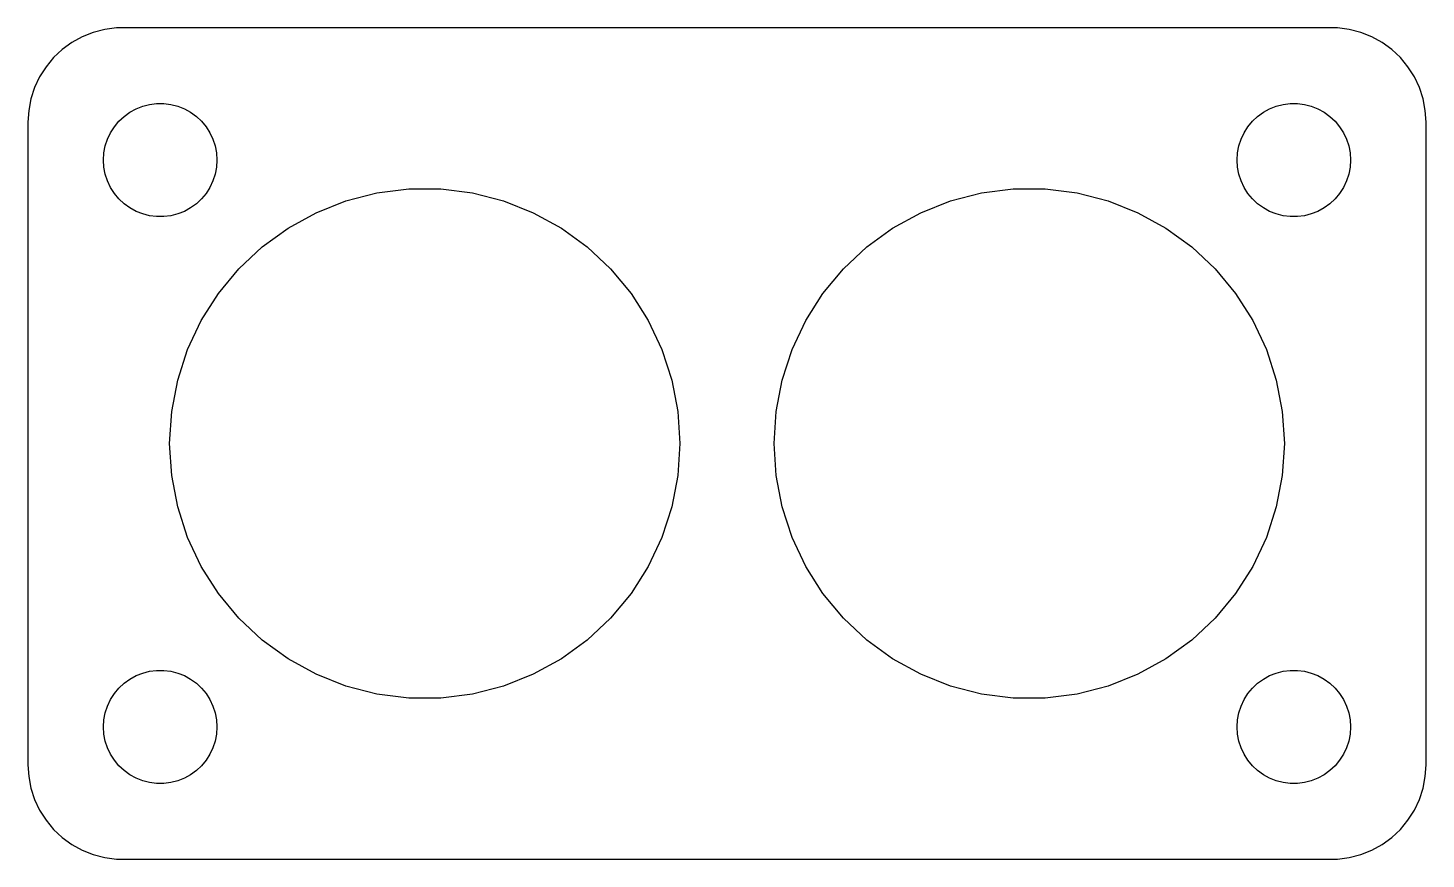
# Model space of a CAD drawing. Header units: metres. Extents: x -37 to 37, y -22 to 22.
import ezdxf

# ---------------------------------------------------------------- set-up
doc = ezdxf.new("R2010")
doc.units = ezdxf.units.M

msp = doc.modelspace()

# ---------------------------------------------------------------- linework, layer by layer
for p, q in [((-34.1289, 21.5241), (-34.6791, 21.2216)), ((-33.5451, 21.7553), (-34.1289, 21.5241)), ((-32.9369, 21.9114), (-33.5451, 21.7553)), ((-32.3139, 21.9901), (-32.9369, 21.9114)), ((32.3139, 21.9901), (-32.3139, 21.9901)), ((32.9369, 21.9114), (32.3139, 21.9901)), ((33.5451, 21.7553), (32.9369, 21.9114)), ((34.1289, 21.5241), (33.5451, 21.7553)), ((34.6791, 21.2216), (34.1289, 21.5241)), ((-35.1871, 20.8526), (-35.6448, 20.4227)), ((-34.6791, 21.2216), (-35.1871, 20.8526)), ((35.1871, 20.8526), (34.6791, 21.2216)), ((35.6448, 20.4227), (35.1871, 20.8526)), ((-35.6448, 20.4227), (-36.0451, 19.9389)), ((36.0451, 19.9389), (35.6448, 20.4227)), ((-36.3815, 19.4088), (-36.6489, 18.8406)), ((-36.0451, 19.9389), (-36.3815, 19.4088)), ((36.3815, 19.4088), (36.0451, 19.9389)), ((36.6489, 18.8406), (36.3815, 19.4088)), ((-36.6489, 18.8406), (-36.8429, 18.2434)), ((36.8429, 18.2434), (36.6489, 18.8406)), ((-36.8429, 18.2434), (-36.9606, 17.6267)), ((-31.2773, 17.7145), (-30.927, 17.8532)), ((-30.927, 17.8532), (-30.5621, 17.9469)), ((-30.5621, 17.9469), (-30.1884, 17.9941)), ((-30.1884, 17.9941), (-29.8116, 17.9941)), ((-29.8116, 17.9941), (-29.4379, 17.9469)), ((-29.4379, 17.9469), (-29.0729, 17.8532)), ((-29.0729, 17.8532), (-28.7227, 17.7145)), ((28.7227, 17.7145), (29.0729, 17.8532)), ((29.0729, 17.8532), (29.4379, 17.9469)), ((29.4379, 17.9469), (29.8116, 17.9941)), ((29.8116, 17.9941), (30.1884, 17.9941)), ((30.1884, 17.9941), (30.5621, 17.9469)), ((30.5621, 17.9469), (30.927, 17.8532)), ((30.927, 17.8532), (31.2773, 17.7145)), ((36.9606, 17.6267), (36.8429, 18.2434)), ((-36.9606, 17.6267), (-37, 17)), ((-32.427, 16.7634), (-32.1869, 17.0536)), ((-32.1869, 17.0536), (-31.9123, 17.3115)), ((-31.9123, 17.3115), (-31.6075, 17.533)), ((-31.6075, 17.533), (-31.2773, 17.7145)), ((-28.7227, 17.7145), (-28.3925, 17.533)), ((-28.3925, 17.533), (-28.0877, 17.3115)), ((-28.0877, 17.3115), (-27.8131, 17.0536)), ((-27.8131, 17.0536), (-27.5729, 16.7634)), ((27.5729, 16.7634), (27.8131, 17.0536)), ((27.8131, 17.0536), (28.0877, 17.3115)), ((28.0877, 17.3115), (28.3925, 17.533)), ((28.3925, 17.533), (28.7227, 17.7145)), ((31.2773, 17.7145), (31.6075, 17.533)), ((31.6075, 17.533), (31.9123, 17.3115)), ((31.9123, 17.3115), (32.1869, 17.0536)), ((32.1869, 17.0536), (32.427, 16.7634)), ((37, 17), (36.9606, 17.6267)), ((-37, 17), (-37, -17)), ((-32.7893, 16.1044), (-32.6289, 16.4453)), ((-32.6289, 16.4453), (-32.427, 16.7634)), ((-27.5729, 16.7634), (-27.3711, 16.4453)), ((-27.3711, 16.4453), (-27.2107, 16.1044)), ((27.2107, 16.1044), (27.3711, 16.4453)), ((27.3711, 16.4453), (27.5729, 16.7634)), ((32.427, 16.7634), (32.6289, 16.4453)), ((32.6289, 16.4453), (32.7893, 16.1044)), ((37, -17), (37, 17)), ((-32.9763, 15.376), (-32.9057, 15.7461)), ((-32.9057, 15.7461), (-32.7893, 16.1044)), ((-27.2107, 16.1044), (-27.0942, 15.7461)), ((-27.0942, 15.7461), (-27.0237, 15.376)), ((27.0237, 15.376), (27.0942, 15.7461)), ((27.0942, 15.7461), (27.2107, 16.1044)), ((32.7893, 16.1044), (32.9057, 15.7461)), ((32.9057, 15.7461), (32.9763, 15.376)), ((-33, 15), (-32.9763, 15.376)), ((-32.9763, 14.624), (-33, 15)), ((-27.0237, 15.376), (-27, 15)), ((-27, 15), (-27.0237, 14.624)), ((27, 15), (27.0237, 15.376)), ((27.0237, 14.624), (27, 15)), ((32.9763, 15.376), (33, 15)), ((33, 15), (32.9763, 14.624)), ((-32.9057, 14.2539), (-32.9763, 14.624)), ((-32.7893, 13.8956), (-32.9057, 14.2539)), ((-27.0942, 14.2539), (-27.2107, 13.8956)), ((-27.0237, 14.624), (-27.0942, 14.2539)), ((27.0942, 14.2539), (27.0237, 14.624)), ((27.2107, 13.8956), (27.0942, 14.2539)), ((32.9057, 14.2539), (32.7893, 13.8956)), ((32.9763, 14.624), (32.9057, 14.2539)), ((-32.6289, 13.5547), (-32.7893, 13.8956)), ((-32.427, 13.2366), (-32.6289, 13.5547)), ((-27.3711, 13.5547), (-27.5729, 13.2366)), ((-27.2107, 13.8956), (-27.3711, 13.5547)), ((-18.5296, 13.2609), (-16.8477, 13.4734)), ((-16.8477, 13.4734), (-15.1523, 13.4734)), ((-15.1523, 13.4734), (-13.4704, 13.2609)), ((13.4704, 13.2609), (15.1523, 13.4734)), ((15.1523, 13.4734), (16.8477, 13.4734)), ((16.8477, 13.4734), (18.5296, 13.2609)), ((27.3711, 13.5547), (27.2107, 13.8956)), ((27.5729, 13.2366), (27.3711, 13.5547)), ((32.6289, 13.5547), (32.427, 13.2366)), ((32.7893, 13.8956), (32.6289, 13.5547)), ((-32.1869, 12.9464), (-32.427, 13.2366)), ((-31.9123, 12.6884), (-32.1869, 12.9464)), ((-31.6075, 12.467), (-31.9123, 12.6884)), ((-28.0877, 12.6884), (-28.3925, 12.467)), ((-27.8131, 12.9464), (-28.0877, 12.6884)), ((-27.5729, 13.2366), (-27.8131, 12.9464)), ((-21.748, 12.2152), (-20.1717, 12.8392)), ((-20.1717, 12.8392), (-18.5296, 13.2609)), ((-13.4704, 13.2609), (-11.8283, 12.8392)), ((-11.8283, 12.8392), (-10.252, 12.2152)), ((10.252, 12.2152), (11.8283, 12.8392)), ((11.8283, 12.8392), (13.4704, 13.2609)), ((18.5296, 13.2609), (20.1717, 12.8392)), ((20.1717, 12.8392), (21.748, 12.2152)), ((27.8131, 12.9464), (27.5729, 13.2366)), ((28.0877, 12.6884), (27.8131, 12.9464)), ((28.3925, 12.467), (28.0877, 12.6884)), ((31.9123, 12.6884), (31.6075, 12.467)), ((32.1869, 12.9464), (31.9123, 12.6884)), ((32.427, 13.2366), (32.1869, 12.9464)), ((-31.2773, 12.2855), (-31.6075, 12.467)), ((-30.927, 12.1468), (-31.2773, 12.2855)), ((-30.5621, 12.0531), (-30.927, 12.1468)), ((-30.1884, 12.0059), (-30.5621, 12.0531)), ((-29.8116, 12.0059), (-30.1884, 12.0059)), ((-29.4379, 12.0531), (-29.8116, 12.0059)), ((-29.0729, 12.1468), (-29.4379, 12.0531)), ((-28.7227, 12.2855), (-29.0729, 12.1468)), ((-28.3925, 12.467), (-28.7227, 12.2855)), ((-23.2337, 11.3984), (-21.748, 12.2152)), ((-10.252, 12.2152), (-8.76633, 11.3984)), ((8.76633, 11.3984), (10.252, 12.2152)), ((21.748, 12.2152), (23.2337, 11.3984)), ((28.7227, 12.2855), (28.3925, 12.467)), ((29.0729, 12.1468), (28.7227, 12.2855)), ((29.4379, 12.0531), (29.0729, 12.1468)), ((29.8116, 12.0059), (29.4379, 12.0531)), ((30.1884, 12.0059), (29.8116, 12.0059)), ((30.5621, 12.0531), (30.1884, 12.0059)), ((30.927, 12.1468), (30.5621, 12.0531)), ((31.2773, 12.2855), (30.927, 12.1468)), ((31.6075, 12.467), (31.2773, 12.2855)), ((-24.6052, 10.4019), (-23.2337, 11.3984)), ((-8.76633, 11.3984), (-7.39478, 10.4019)), ((7.39478, 10.4019), (8.76633, 11.3984)), ((23.2337, 11.3984), (24.6052, 10.4019)), ((-25.8411, 9.24138), (-24.6052, 10.4019)), ((-7.39478, 10.4019), (-6.15892, 9.24138)), ((6.15892, 9.24138), (7.39478, 10.4019)), ((24.6052, 10.4019), (25.8411, 9.24138)), ((-26.9217, 7.93509), (-25.8411, 9.24138)), ((-6.15892, 9.24138), (-5.07826, 7.93509)), ((5.07826, 7.93509), (6.15892, 9.24138)), ((25.8411, 9.24138), (26.9217, 7.93509)), ((-27.8301, 6.50366), (-26.9217, 7.93509)), ((-5.07826, 7.93509), (-4.16985, 6.50366)), ((4.16985, 6.50366), (5.07826, 7.93509)), ((26.9217, 7.93509), (27.8301, 6.50366)), ((-28.552, 4.96968), (-27.8301, 6.50366)), ((-4.16985, 6.50366), (-3.44801, 4.96968)), ((3.44801, 4.96968), (4.16985, 6.50366)), ((27.8301, 6.50366), (28.552, 4.96968)), ((-29.0759, 3.3573), (-28.552, 4.96968)), ((-3.44801, 4.96968), (-2.92412, 3.3573)), ((2.92412, 3.3573), (3.44801, 4.96968)), ((28.552, 4.96968), (29.0759, 3.3573)), ((-29.3935, 1.69199), (-29.0759, 3.3573)), ((-2.92412, 3.3573), (-2.60645, 1.69199)), ((2.60645, 1.69199), (2.92412, 3.3573)), ((29.0759, 3.3573), (29.3935, 1.69199)), ((-29.5, 0), (-29.3935, 1.69199)), ((-2.60645, 1.69199), (-2.5, 0)), ((2.5, 0), (2.60645, 1.69199)), ((29.3935, 1.69199), (29.5, 0)), ((-29.3935, -1.69199), (-29.5, 0)), ((-2.5, 0), (-2.60645, -1.69199)), ((2.60645, -1.69199), (2.5, 0)), ((29.5, 0), (29.3935, -1.69199)), ((-29.0759, -3.3573), (-29.3935, -1.69199)), ((-2.60645, -1.69199), (-2.92412, -3.3573)), ((2.92412, -3.3573), (2.60645, -1.69199)), ((29.3935, -1.69199), (29.0759, -3.3573)), ((-28.552, -4.96968), (-29.0759, -3.3573)), ((-2.92412, -3.3573), (-3.44801, -4.96968)), ((3.44801, -4.96968), (2.92412, -3.3573)), ((29.0759, -3.3573), (28.552, -4.96968)), ((-27.8301, -6.50366), (-28.552, -4.96968)), ((-3.44801, -4.96968), (-4.16985, -6.50366)), ((4.16985, -6.50366), (3.44801, -4.96968)), ((28.552, -4.96968), (27.8301, -6.50366)), ((-26.9217, -7.93509), (-27.8301, -6.50366)), ((-4.16985, -6.50366), (-5.07826, -7.93509)), ((5.07826, -7.93509), (4.16985, -6.50366)), ((27.8301, -6.50366), (26.9217, -7.93509)), ((-25.8411, -9.24138), (-26.9217, -7.93509)), ((-5.07826, -7.93509), (-6.15892, -9.24138)), ((6.15892, -9.24138), (5.07826, -7.93509)), ((26.9217, -7.93509), (25.8411, -9.24138)), ((-24.6052, -10.4019), (-25.8411, -9.24138)), ((-6.15892, -9.24138), (-7.39478, -10.4019)), ((7.39478, -10.4019), (6.15892, -9.24138)), ((25.8411, -9.24138), (24.6052, -10.4019)), ((-23.2337, -11.3984), (-24.6052, -10.4019)), ((-7.39478, -10.4019), (-8.76633, -11.3984)), ((8.76633, -11.3984), (7.39478, -10.4019)), ((24.6052, -10.4019), (23.2337, -11.3984)), ((-21.748, -12.2152), (-23.2337, -11.3984)), ((-8.76633, -11.3984), (-10.252, -12.2152)), ((10.252, -12.2152), (8.76633, -11.3984)), ((23.2337, -11.3984), (21.748, -12.2152)), ((-31.9123, -12.6884), (-31.6075, -12.467)), ((-31.6075, -12.467), (-31.2773, -12.2855)), ((-31.2773, -12.2855), (-30.927, -12.1468)), ((-30.927, -12.1468), (-30.5621, -12.0531)), ((-30.5621, -12.0531), (-30.1884, -12.0059)), ((-30.1884, -12.0059), (-29.8116, -12.0059)), ((-29.8116, -12.0059), (-29.4379, -12.0531)), ((-29.4379, -12.0531), (-29.0729, -12.1468)), ((-29.0729, -12.1468), (-28.7227, -12.2855)), ((-28.7227, -12.2855), (-28.3925, -12.467)), ((-28.3925, -12.467), (-28.0877, -12.6884)), ((-20.1717, -12.8392), (-21.748, -12.2152)), ((-10.252, -12.2152), (-11.8283, -12.8392)), ((11.8283, -12.8392), (10.252, -12.2152)), ((21.748, -12.2152), (20.1717, -12.8392)), ((28.0877, -12.6884), (28.3925, -12.467)), ((28.3925, -12.467), (28.7227, -12.2855)), ((28.7227, -12.2855), (29.0729, -12.1468)), ((29.0729, -12.1468), (29.4379, -12.0531)), ((29.4379, -12.0531), (29.8116, -12.0059)), ((29.8116, -12.0059), (30.1884, -12.0059)), ((30.1884, -12.0059), (30.5621, -12.0531)), ((30.5621, -12.0531), (30.927, -12.1468)), ((30.927, -12.1468), (31.2773, -12.2855)), ((31.2773, -12.2855), (31.6075, -12.467)), ((31.6075, -12.467), (31.9123, -12.6884)), ((-32.6289, -13.5547), (-32.427, -13.2366)), ((-32.427, -13.2366), (-32.1869, -12.9464)), ((-32.1869, -12.9464), (-31.9123, -12.6884)), ((-28.0877, -12.6884), (-27.8131, -12.9464)), ((-27.8131, -12.9464), (-27.5729, -13.2366)), ((-27.5729, -13.2366), (-27.3711, -13.5547)), ((-18.5296, -13.2609), (-20.1717, -12.8392)), ((-16.8477, -13.4734), (-18.5296, -13.2609)), ((-13.4704, -13.2609), (-15.1523, -13.4734)), ((-11.8283, -12.8392), (-13.4704, -13.2609)), ((13.4704, -13.2609), (11.8283, -12.8392)), ((15.1523, -13.4734), (13.4704, -13.2609)), ((18.5296, -13.2609), (16.8477, -13.4734)), ((20.1717, -12.8392), (18.5296, -13.2609)), ((27.3711, -13.5547), (27.5729, -13.2366)), ((27.5729, -13.2366), (27.8131, -12.9464)), ((27.8131, -12.9464), (28.0877, -12.6884)), ((31.9123, -12.6884), (32.1869, -12.9464)), ((32.1869, -12.9464), (32.427, -13.2366)), ((32.427, -13.2366), (32.6289, -13.5547)), ((-32.9057, -14.2539), (-32.7893, -13.8956)), ((-32.7893, -13.8956), (-32.6289, -13.5547)), ((-27.3711, -13.5547), (-27.2107, -13.8956)), ((-27.2107, -13.8956), (-27.0942, -14.2539)), ((-15.1523, -13.4734), (-16.8477, -13.4734)), ((16.8477, -13.4734), (15.1523, -13.4734)), ((27.0942, -14.2539), (27.2107, -13.8956)), ((27.2107, -13.8956), (27.3711, -13.5547)), ((32.6289, -13.5547), (32.7893, -13.8956)), ((32.7893, -13.8956), (32.9057, -14.2539)), ((-33, -15), (-32.9763, -14.624)), ((-32.9763, -14.624), (-32.9057, -14.2539)), ((-27.0942, -14.2539), (-27.0237, -14.624)), ((-27.0237, -14.624), (-27, -15)), ((27, -15), (27.0237, -14.624)), ((27.0237, -14.624), (27.0942, -14.2539)), ((32.9057, -14.2539), (32.9763, -14.624)), ((32.9763, -14.624), (33, -15)), ((-32.9763, -15.376), (-33, -15)), ((-32.9057, -15.7461), (-32.9763, -15.376)), ((-27.0237, -15.376), (-27.0942, -15.7461)), ((-27, -15), (-27.0237, -15.376)), ((27.0237, -15.376), (27, -15)), ((27.0942, -15.7461), (27.0237, -15.376)), ((32.9763, -15.376), (32.9057, -15.7461)), ((33, -15), (32.9763, -15.376)), ((-32.7893, -16.1044), (-32.9057, -15.7461)), ((-32.6289, -16.4453), (-32.7893, -16.1044)), ((-27.2107, -16.1044), (-27.3711, -16.4453)), ((-27.0942, -15.7461), (-27.2107, -16.1044)), ((27.2107, -16.1044), (27.0942, -15.7461)), ((27.3711, -16.4453), (27.2107, -16.1044)), ((32.7893, -16.1044), (32.6289, -16.4453)), ((32.9057, -15.7461), (32.7893, -16.1044)), ((-37, -17), (-36.9606, -17.6267)), ((-32.427, -16.7634), (-32.6289, -16.4453)), ((-32.1869, -17.0536), (-32.427, -16.7634)), ((-27.5729, -16.7634), (-27.8131, -17.0536)), ((-27.3711, -16.4453), (-27.5729, -16.7634)), ((27.5729, -16.7634), (27.3711, -16.4453)), ((27.8131, -17.0536), (27.5729, -16.7634)), ((32.427, -16.7634), (32.1869, -17.0536)), ((32.6289, -16.4453), (32.427, -16.7634)), ((36.9606, -17.6267), (37, -17)), ((-36.9606, -17.6267), (-36.8429, -18.2434)), ((-31.9123, -17.3115), (-32.1869, -17.0536)), ((-31.6075, -17.533), (-31.9123, -17.3115)), ((-31.2773, -17.7145), (-31.6075, -17.533)), ((-30.927, -17.8532), (-31.2773, -17.7145)), ((-28.7227, -17.7145), (-29.0729, -17.8532)), ((-28.3925, -17.533), (-28.7227, -17.7145)), ((-28.0877, -17.3115), (-28.3925, -17.533)), ((-27.8131, -17.0536), (-28.0877, -17.3115)), ((28.0877, -17.3115), (27.8131, -17.0536)), ((28.3925, -17.533), (28.0877, -17.3115)), ((28.7227, -17.7145), (28.3925, -17.533)), ((29.0729, -17.8532), (28.7227, -17.7145)), ((31.2773, -17.7145), (30.927, -17.8532)), ((31.6075, -17.533), (31.2773, -17.7145)), ((31.9123, -17.3115), (31.6075, -17.533)), ((32.1869, -17.0536), (31.9123, -17.3115)), ((36.8429, -18.2434), (36.9606, -17.6267)), ((-36.8429, -18.2434), (-36.6489, -18.8406)), ((-30.5621, -17.9469), (-30.927, -17.8532)), ((-30.1884, -17.9941), (-30.5621, -17.9469)), ((-29.8116, -17.9941), (-30.1884, -17.9941)), ((-29.4379, -17.9469), (-29.8116, -17.9941)), ((-29.0729, -17.8532), (-29.4379, -17.9469)), ((29.4379, -17.9469), (29.0729, -17.8532)), ((29.8116, -17.9941), (29.4379, -17.9469)), ((30.1884, -17.9941), (29.8116, -17.9941)), ((30.5621, -17.9469), (30.1884, -17.9941)), ((30.927, -17.8532), (30.5621, -17.9469)), ((36.6489, -18.8406), (36.8429, -18.2434)), ((-36.6489, -18.8406), (-36.3815, -19.4088)), ((36.3815, -19.4088), (36.6489, -18.8406)), ((-36.3815, -19.4088), (-36.0451, -19.9389)), ((-36.0451, -19.9389), (-35.6448, -20.4227)), ((35.6448, -20.4227), (36.0451, -19.9389)), ((36.0451, -19.9389), (36.3815, -19.4088)), ((-35.6448, -20.4227), (-35.1871, -20.8526)), ((35.1871, -20.8526), (35.6448, -20.4227)), ((-35.1871, -20.8526), (-34.6791, -21.2216)), ((-34.6791, -21.2216), (-34.1289, -21.5241)), ((34.1289, -21.5241), (34.6791, -21.2216)), ((34.6791, -21.2216), (35.1871, -20.8526)), ((-34.1289, -21.5241), (-33.5451, -21.7553)), ((-33.5451, -21.7553), (-32.9369, -21.9114)), ((-32.9369, -21.9114), (-32.3139, -21.9901)), ((-32.3139, -21.9901), (32.3139, -21.9901)), ((32.3139, -21.9901), (32.9369, -21.9114)), ((32.9369, -21.9114), (33.5451, -21.7553)), ((33.5451, -21.7553), (34.1289, -21.5241))]:
    msp.add_line(p, q)

doc.saveas('drawing.dxf')
